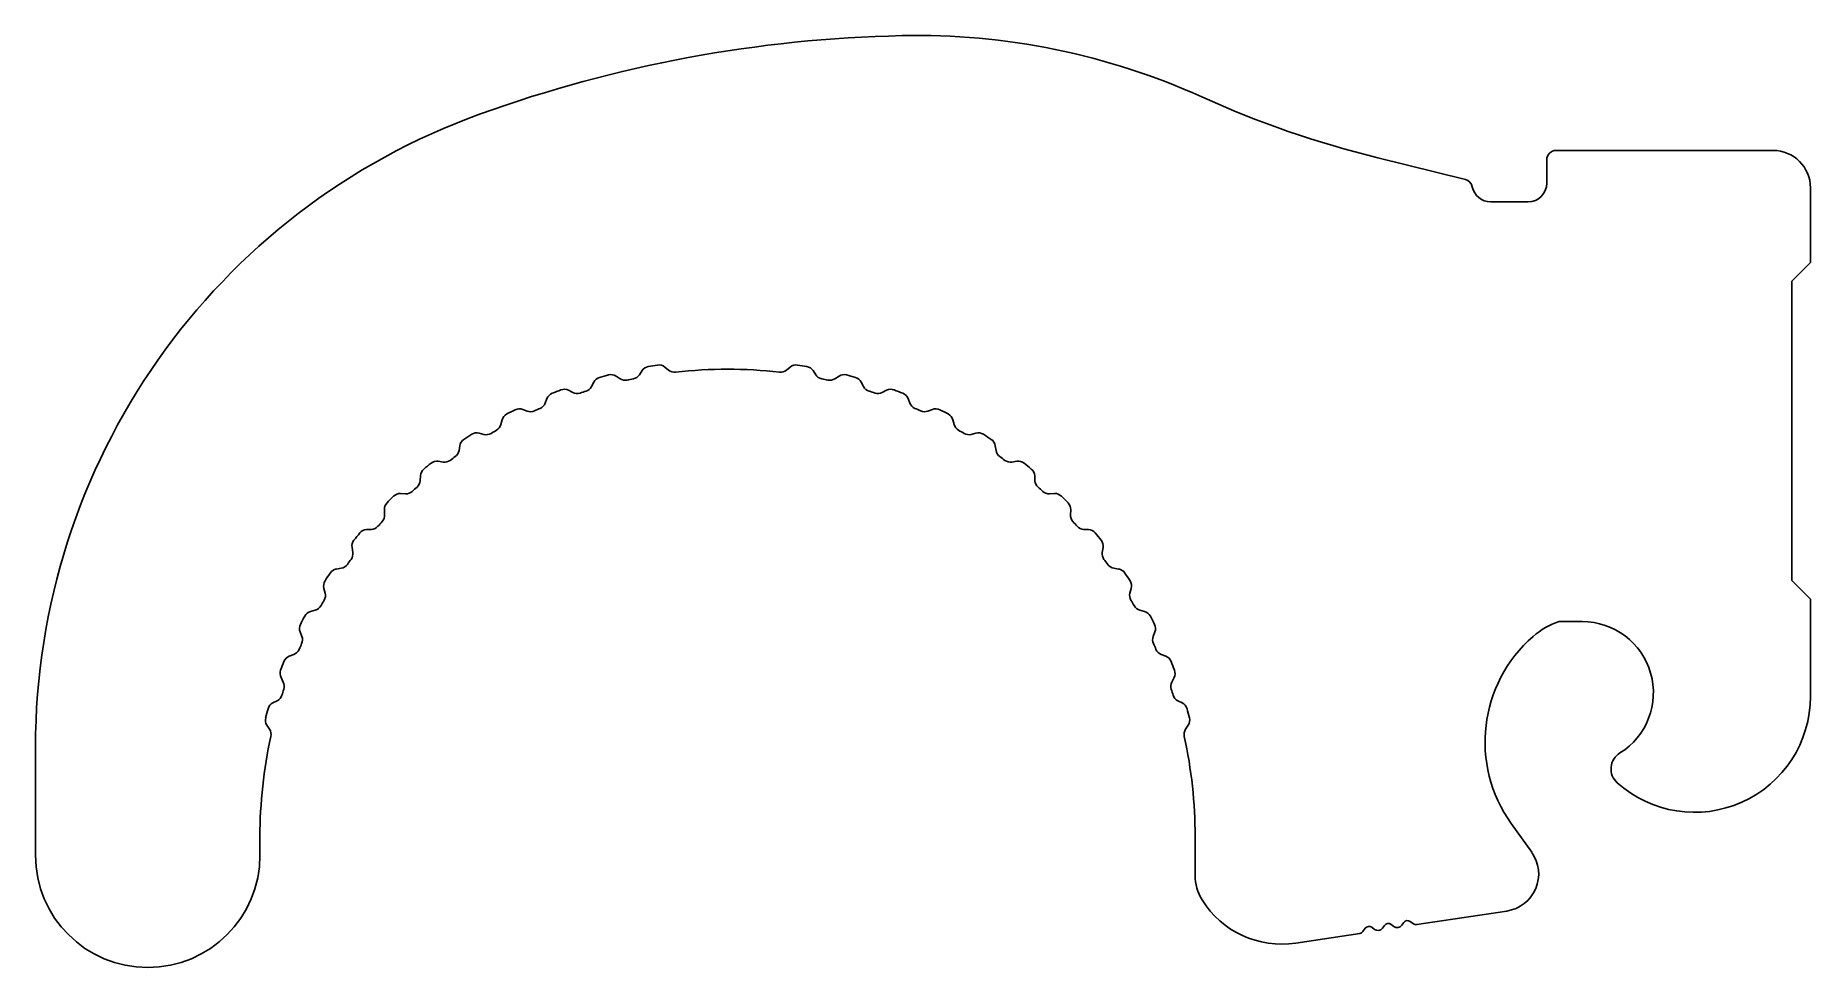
# Model space of a CAD drawing. Extents: x 1835.8 to 1930.7, y 2193.6 to 2243.4.
import ezdxf

# ---------------------------------------------------------------- set-up
doc = ezdxf.new("R2010")
doc.units = 0
doc.layers.get('0').update_dxf_attribs({"linetype": 'CONTINUOUS'})

msp = doc.modelspace()

# ---------------------------------------------------------------- linework, layer by layer
for p, q in [((1907.517, 2236.897), (1912.205, 2235.734)), ((1916.556, 2235.544), (1916.556, 2236.794)), ((1917.056, 2237.294), (1928.656, 2237.294)), ((1930.656, 2235.294), (1930.656, 2231.294)), ((1913.556, 2234.544), (1915.556, 2234.544)), ((1930.656, 2231.294), (1929.656, 2230.294)), ((1929.656, 2230.294), (1929.656, 2214.294)), ((1868.184, 2225.518), (1868.041, 2225.298)), ((1869.605, 2225.546), (1869.402, 2225.711)), ((1876.11, 2225.711), (1875.907, 2225.546)), ((1877.471, 2225.298), (1877.328, 2225.518)), ((1864.486, 2224.346), (1864.253, 2224.464)), ((1865.604, 2224.903), (1865.485, 2224.67)), ((1867.014, 2225.08), (1866.795, 2225.222)), ((1878.717, 2225.222), (1878.498, 2225.08)), ((1880.027, 2224.67), (1879.908, 2224.903)), ((1881.259, 2224.464), (1881.026, 2224.346)), ((1863.102, 2224.022), (1863.008, 2223.778)), ((1882.504, 2223.778), (1882.41, 2224.022)), ((1860.705, 2222.885), (1860.638, 2222.632)), ((1862.049, 2223.351), (1861.804, 2223.445)), ((1883.708, 2223.445), (1883.463, 2223.351)), ((1884.874, 2222.632), (1884.807, 2222.885)), ((1859.728, 2222.107), (1859.476, 2222.175)), ((1886.036, 2222.175), (1885.784, 2222.107)), ((1857.551, 2220.628), (1857.292, 2220.668)), ((1858.441, 2221.503), (1858.4, 2221.245)), ((1887.112, 2221.245), (1887.071, 2221.503)), ((1888.22, 2220.668), (1887.961, 2220.628)), ((1856.334, 2219.892), (1856.32, 2219.631)), ((1889.192, 2219.631), (1889.178, 2219.892)), ((1855.54, 2218.928), (1855.279, 2218.942)), ((1890.233, 2218.942), (1889.972, 2218.928)), ((1854.407, 2218.07), (1854.42, 2217.809)), ((1891.092, 2217.809), (1891.105, 2218.07)), ((1853.718, 2217.028), (1853.456, 2217.015)), ((1892.056, 2217.015), (1891.794, 2217.028)), ((1852.68, 2216.056), (1852.721, 2215.798)), ((1892.791, 2215.798), (1892.832, 2216.056)), ((1852.104, 2214.948), (1851.846, 2214.907)), ((1893.666, 2214.907), (1893.408, 2214.948)), ((1929.656, 2214.294), (1930.656, 2213.294)), ((1851.174, 2213.873), (1851.242, 2213.62)), ((1894.27, 2213.62), (1894.338, 2213.873)), ((1930.656, 2213.294), (1930.656, 2208.094)), ((1850.717, 2212.711), (1850.464, 2212.643)), ((1895.048, 2212.643), (1894.795, 2212.711)), ((1849.904, 2211.544), (1849.998, 2211.3)), ((1895.514, 2211.3), (1895.608, 2211.544)), ((1918.456, 2212.094), (1917.216, 2212.094)), ((1849.571, 2210.341), (1849.326, 2210.247)), ((1896.186, 2210.247), (1895.941, 2210.341)), ((1848.884, 2209.096), (1849.003, 2208.862)), ((1896.509, 2208.862), (1896.628, 2209.096)), ((1848.679, 2207.864), (1848.445, 2207.745)), ((1897.067, 2207.745), (1896.833, 2207.864)), ((1848.126, 2206.554), (1848.269, 2206.334)), ((1897.243, 2206.334), (1897.386, 2206.554)), ((1835.756, 2199.593), (1835.756, 2205.383)), ((1914.65, 2201.298), (1915.751, 2199.754)), ((1847.756, 2200.593), (1847.756, 2199.593)), ((1897.756, 2198.526), (1897.756, 2200.593)), ((1908.8, 2195.854), (1908.91, 2196.003)), ((1909.259, 2196.056), (1909.43, 2195.93)), ((1914.423, 2196.615), (1909.616, 2195.885)), ((1906.564, 2195.421), (1903.132, 2194.899)), ((1906.727, 2195.52), (1906.853, 2195.691)), ((1907.203, 2195.744), (1907.352, 2195.634)), ((1907.771, 2195.698), (1907.881, 2195.847)), ((1908.231, 2195.9), (1908.38, 2195.79))]:
    msp.add_line(p, q)
for centre, radius, start, end in [((1883.591, 2172.55), 70.9, 91.21794, 109.82191), ((1882.87, 2206.443), 37, 65.68174, 91.21794), ((1920.756, 2290.28), 55, 245.68174, 256.07188), ((1871.756, 2205.383), 36, 109.82191, 180), ((1917.056, 2236.794), 0.5, 90, 180), ((1928.656, 2235.294), 2, 0, 90), ((1912.085, 2235.249), 0.5, 11.3345, 76.07188), ((1913.556, 2235.544), 1, 191.3345, 270), ((1915.556, 2235.544), 1, 270, 0), ((1868.603, 2225.245), 0.5, 99.56173, 147), ((1872.756, 2200.593), 25.5, 98.43827, 99.56173), ((1869.087, 2225.322), 0.5, 51, 98.43827), ((1869.92, 2225.934), 0.5, 231, 276.38516), ((1872.756, 2200.593), 25, 83.61484, 96.38516), ((1875.592, 2225.934), 0.5, 263.61484, 309), ((1876.425, 2225.322), 0.5, 81.56173, 129), ((1872.756, 2200.593), 25.5, 80.43827, 81.56173), ((1876.909, 2225.245), 0.5, 33, 80.43827), ((1872.756, 2200.593), 25.5, 110.43827, 111.56173), ((1864.026, 2224.019), 0.5, 63, 110.43827), ((1865.039, 2224.897), 0.5, 287.61484, 333), ((1866.049, 2224.676), 0.5, 105.56173, 153), ((1872.756, 2200.593), 25.5, 104.43827, 105.56173), ((1866.523, 2224.803), 0.5, 57, 104.43827), ((1867.287, 2225.499), 0.5, 237, 282.38516), ((1872.756, 2200.593), 25, 101.61484, 102.38516), ((1867.622, 2225.57), 0.5, 281.61484, 327), ((1877.89, 2225.57), 0.5, 213, 258.38516), ((1872.756, 2200.593), 25, 77.61484, 78.38516), ((1878.225, 2225.499), 0.5, 257.61484, 303), ((1878.989, 2224.803), 0.5, 75.56173, 123), ((1872.756, 2200.593), 25.5, 74.43827, 75.56173), ((1879.463, 2224.676), 0.5, 27, 74.43827), ((1880.473, 2224.897), 0.5, 207, 252.38516), ((1881.486, 2224.019), 0.5, 69.56173, 117), ((1872.756, 2200.593), 25.5, 68.43827, 69.56173), ((1862.541, 2223.957), 0.5, 293.61484, 339), ((1863.568, 2223.843), 0.5, 111.56173, 159), ((1864.713, 2224.791), 0.5, 243, 288.38516), ((1872.756, 2200.593), 25, 107.61484, 108.38516), ((1872.756, 2200.593), 25, 71.61484, 72.38516), ((1880.799, 2224.791), 0.5, 251.61484, 297), ((1881.944, 2223.843), 0.5, 21, 68.43827), ((1882.971, 2223.957), 0.5, 201, 246.38516), ((1860.155, 2222.761), 0.5, 299.61484, 345), ((1861.188, 2222.755), 0.5, 117.56173, 165), ((1872.756, 2200.593), 25.5, 116.43827, 117.56173), ((1861.625, 2222.978), 0.5, 69, 116.43827), ((1862.228, 2223.818), 0.5, 249, 294.38516), ((1872.756, 2200.593), 25, 113.61484, 114.38516), ((1872.756, 2200.593), 25, 65.61484, 66.38516), ((1883.284, 2223.818), 0.5, 245.61484, 291), ((1883.887, 2222.978), 0.5, 63.56173, 111), ((1872.756, 2200.593), 25.5, 62.43827, 63.56173), ((1884.324, 2222.755), 0.5, 15, 62.43827), ((1885.357, 2222.761), 0.5, 195, 240.38516), ((1858.935, 2221.425), 0.5, 123.56173, 171), ((1872.756, 2200.593), 25.5, 122.43827, 123.56173), ((1859.346, 2221.692), 0.5, 75, 122.43827), ((1859.858, 2222.59), 0.5, 255, 300.38516), ((1872.756, 2200.593), 25, 119.61484, 120.38516), ((1872.756, 2200.593), 25, 59.61484, 60.38516), ((1885.654, 2222.59), 0.5, 239.61484, 285), ((1886.166, 2221.692), 0.5, 57.56173, 105), ((1872.756, 2200.593), 25.5, 56.43827, 57.56173), ((1886.577, 2221.425), 0.5, 9, 56.43827), ((1857.214, 2220.175), 0.5, 81, 128.43827), ((1857.629, 2221.121), 0.5, 261, 306.38516), ((1872.756, 2200.593), 25, 125.61484, 126.38516), ((1857.906, 2221.323), 0.5, 305.61484, 351), ((1887.605, 2221.323), 0.5, 189, 234.38516), ((1872.756, 2200.593), 25, 53.61484, 54.38516), ((1887.883, 2221.121), 0.5, 233.61484, 279), ((1888.298, 2220.175), 0.5, 51.56173, 99), ((1856.833, 2219.866), 0.5, 129.56173, 177), ((1872.756, 2200.593), 25.5, 128.43827, 129.56173), ((1872.756, 2200.593), 25.5, 50.43827, 51.56173), ((1888.679, 2219.866), 0.5, 3, 50.43827), ((1872.756, 2200.593), 25.5, 134.43827, 135.56173), ((1855.252, 2218.443), 0.5, 87, 134.43827), ((1855.566, 2219.428), 0.5, 267, 312.38516), ((1872.756, 2200.593), 25, 131.61484, 132.38516), ((1855.821, 2219.657), 0.5, 311.61484, 357), ((1889.691, 2219.657), 0.5, 183, 228.38516), ((1872.756, 2200.593), 25, 47.61484, 48.38516), ((1889.946, 2219.428), 0.5, 227.61484, 273), ((1890.26, 2218.443), 0.5, 45.56173, 93), ((1872.756, 2200.593), 25.5, 44.43827, 45.56173), ((1853.921, 2217.782), 0.5, 317.61484, 3), ((1854.906, 2218.096), 0.5, 135.56173, 183), ((1890.606, 2218.096), 0.5, 357, 44.43827), ((1891.591, 2217.782), 0.5, 177, 222.38516), ((1853.483, 2216.515), 0.5, 93, 140.43827), ((1853.692, 2217.528), 0.5, 273, 318.38516), ((1872.756, 2200.593), 25, 137.61484, 138.38516), ((1872.756, 2200.593), 25, 41.61484, 42.38516), ((1891.82, 2217.528), 0.5, 221.61484, 267), ((1892.029, 2216.515), 0.5, 39.56173, 87), ((1853.174, 2216.134), 0.5, 141.56173, 189), ((1872.756, 2200.593), 25.5, 140.43827, 141.56173), ((1872.756, 2200.593), 25.5, 38.43827, 39.56173), ((1892.338, 2216.134), 0.5, 351, 38.43827), ((1852.026, 2215.442), 0.5, 279, 324.38516), ((1872.756, 2200.593), 25, 143.61484, 144.38516), ((1852.227, 2215.72), 0.5, 323.61484, 9), ((1893.285, 2215.72), 0.5, 171, 216.38516), ((1872.756, 2200.593), 25, 35.61484, 36.38516), ((1893.486, 2215.442), 0.5, 215.61484, 261), ((1851.657, 2214.002), 0.5, 147.56173, 195), ((1872.756, 2200.593), 25.5, 146.43827, 147.56173), ((1851.924, 2214.414), 0.5, 99, 146.43827), ((1893.588, 2214.414), 0.5, 33.56173, 81), ((1872.756, 2200.593), 25.5, 32.43827, 33.56173), ((1893.855, 2214.002), 0.5, 345, 32.43827), ((1872.756, 2200.593), 25, 149.61484, 150.38516), ((1850.759, 2213.491), 0.5, 329.61484, 15), ((1894.753, 2213.491), 0.5, 165, 210.38516), ((1872.756, 2200.593), 25, 29.61484, 30.38516), ((1872.756, 2200.593), 25.5, 152.43827, 153.56173), ((1850.593, 2212.16), 0.5, 105, 152.43827), ((1850.587, 2213.194), 0.5, 285, 330.38516), ((1894.925, 2213.194), 0.5, 209.61484, 255), ((1894.919, 2212.16), 0.5, 27.56173, 75), ((1872.756, 2200.593), 25.5, 26.43827, 27.56173), ((1850.371, 2211.723), 0.5, 153.56173, 201), ((1849.531, 2211.121), 0.5, 335.61484, 21), ((1895.981, 2211.121), 0.5, 159, 204.38516), ((1895.141, 2211.723), 0.5, 339, 26.43827), ((1920.756, 2205.652), 7.5, 131.07977, 215.49325), ((1918.456, 2208.291), 4, 108.06435, 131.07977), ((1918.456, 2208.294), 3.8, 301.86212, 90), ((1849.505, 2209.78), 0.5, 111, 158.43827), ((1849.391, 2210.808), 0.5, 291, 336.38516), ((1872.756, 2200.593), 25, 155.61484, 156.38516), ((1872.756, 2200.593), 25, 23.61484, 24.38516), ((1896.121, 2210.808), 0.5, 203.61484, 249), ((1896.007, 2209.78), 0.5, 21.56173, 69), ((1849.33, 2209.323), 0.5, 159.56173, 207), ((1872.756, 2200.593), 25.5, 158.43827, 159.56173), ((1872.756, 2200.593), 25.5, 20.43827, 21.56173), ((1896.182, 2209.323), 0.5, 333, 20.43827), ((1872.756, 2200.593), 25, 161.61484, 162.38516), ((1848.558, 2208.635), 0.5, 341.61484, 27), ((1896.954, 2208.635), 0.5, 153, 198.38516), ((1872.756, 2200.593), 25, 17.61484, 18.38516), ((1872.756, 2200.593), 25.5, 164.43827, 165.56173), ((1848.672, 2207.3), 0.5, 117, 164.43827), ((1848.452, 2208.309), 0.5, 297, 342.38516), ((1897.06, 2208.309), 0.5, 197.61484, 243), ((1896.84, 2207.3), 0.5, 15.56173, 63), ((1872.756, 2200.593), 25.5, 14.43827, 15.56173), ((1924.456, 2208.094), 6.2, 228.20355, 0), ((1848.546, 2206.826), 0.5, 165.56173, 213), ((1896.966, 2206.826), 0.5, 327, 14.43827), ((1872.756, 2200.593), 25, 167.61484, 180), ((1847.849, 2206.062), 0.5, 347.61484, 33), ((1897.663, 2206.062), 0.5, 147, 192.38516), ((1872.756, 2200.593), 25, 0, 12.38516), ((1920.99, 2204.217), 1, 121.86212, 228.20355), ((1841.756, 2199.593), 6, 180, 0), ((1914.123, 2198.592), 2, 278.64, 35.49325), ((1900.256, 2198.526), 2.5, 180, 211.78961), ((1902.381, 2199.843), 5, 211.78961, 278.64), ((1909.111, 2195.855), 0.25, 53.64, 143.64), ((1906.526, 2195.668), 0.25, 278.64, 323.64), ((1907.054, 2195.542), 0.25, 53.64, 143.64), ((1907.53, 2195.875), 0.3, 233.64, 323.64), ((1908.083, 2195.699), 0.25, 53.64, 143.64), ((1908.558, 2196.032), 0.3, 233.64, 323.64), ((1909.578, 2196.132), 0.25, 233.64, 278.64)]:
    msp.add_arc(centre, radius, start, end)

doc.saveas('drawing.dxf')
